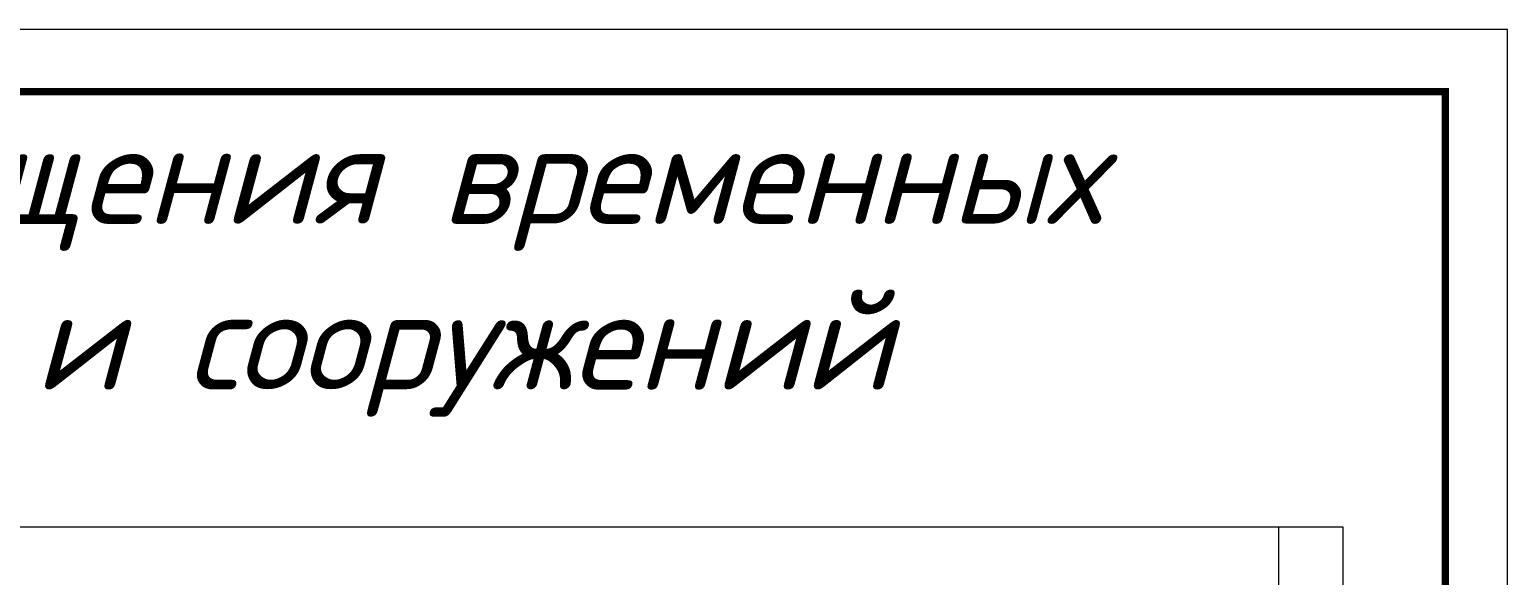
# Model space of a CAD drawing. Header units: millimetres. Extents: x 27137 to 30937, y -4667 to -569.
# Drawn here: x 28852.7 to 28971.7, y -612.6 to -568.7 of the extents above; entities that cross this region are included whole.
import ezdxf

# ---------------------------------------------------------------- set-up
doc = ezdxf.new("R2010")
doc.units = ezdxf.units.MM
doc.header["$LTSCALE"] = 0.4
doc.linetypes.add('штриховаяX2', pattern=[38.1, 25.4, -12.7])
doc.styles.get("Standard").update_dxf_attribs({"font": 'isocpeui.ttf', "height": 2.5})

msp = doc.modelspace()

# ---------------------------------------------------------------- linework, layer by layer
at = {"lineweight": 15}
for p, q in [((28958.4654, -608.6907), (28843.555, -608.6907)), ((28958.4654, -638.5289), (28958.4654, -608.6907))]:
    msp.add_line(p, q, dxfattribs=at)
at = {"linetype": 'штриховаяX2', "lineweight": 15, "ltscale": 0.5}
msp.add_line((28953.2637, -608.6907), (28953.263, -638.5472), dxfattribs=at)
at = {"color": 7, "lineweight": 15}
msp.add_lwpolyline([(28130.6969, -1162.6747), (28971.6969, -1162.6747), (28971.6969, -568.6747), (28130.6969, -568.6747)], close=True, dxfattribs=at)
at = {"lineweight": 15, "const_width": 0.6}
msp.add_lwpolyline([(28150.6969, -1157.6747), (28966.6969, -1157.6747), (28966.6969, -573.6747), (28150.6969, -573.6747)], close=True, dxfattribs=at)
msp.add_lwpolyline([(28150.6969, -573.6747), (28966.6969, -573.6747), (28966.6969, -1157.6747), (28150.6969, -1157.6747)], dxfattribs=at)

# ---------------------------------------------------------------- texts
at = {"lineweight": 15, "insert": (28782.617, -576.3019), "char_height": 8, "attachment_point": 1}
msp.add_mtext_dynamic_manual_height_columns('\\pi5.6805;{\\fISOCPEUR|b0|i1|c204|p34;Схема размещения временных \\P\\pi28.02545;зданий и сооружений}', width=165.311504, gutter_width=12.5, heights=[24.738], dxfattribs=at)

doc.saveas('drawing.dxf')
